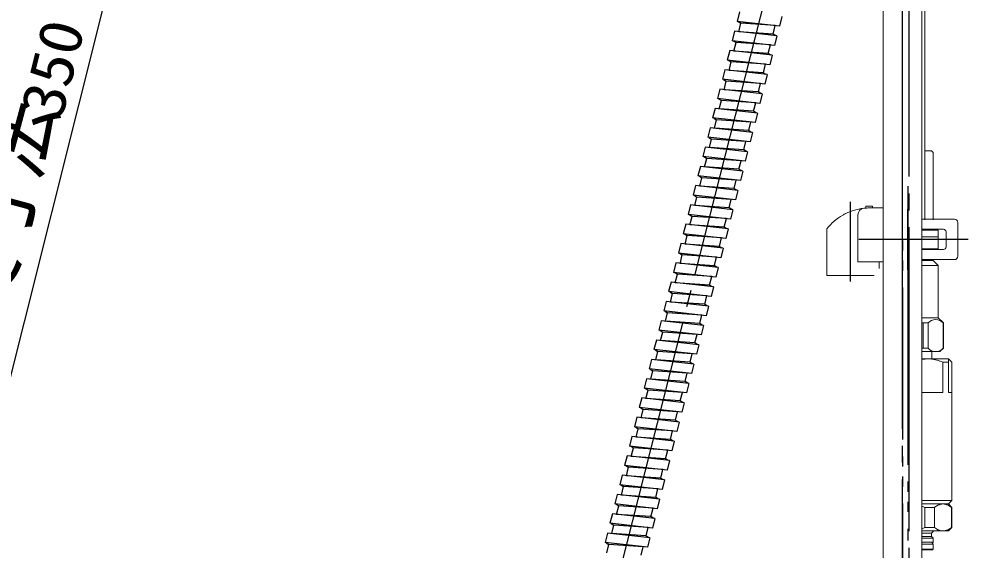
# Model space of a CAD drawing. Units: millimetres at full size, sheet at 1:5; details may follow other scales. Extents: x -1050 to 0, y -742 to 742.
# Drawn here: x -521.7 to -240.6, y -234.2 to -76.8 of the extents above; entities that cross this region are included whole.
import ezdxf
from ezdxf.enums import TextEntityAlignment as Align

# ---------------------------------------------------------------- set-up
doc = ezdxf.new("R2010")
doc.units = ezdxf.units.MM
doc.header["$LTSCALE"] = 5
doc.linetypes.add('DOUBLE_CHAIN2', pattern=[12.8, 9, -1, 0.6, -0.6, 0.6, -1])
doc.linetypes.add('LONG_CHAIN', pattern=[21, 18, -1, 1, -1])
doc.layers.add('0-0_K37532E6JV', color=2, linetype='Continuous', lineweight=30)
doc.styles.add('ＭＳ ゴシック', font='')
doc.styles.add('ＭＳ 明朝', font='')
doc.styles.get('ＭＳ ゴシック').set_extended_font_data('MS Gothic')
doc.styles.get('ＭＳ 明朝').set_extended_font_data('MS Mincho')

msp = doc.modelspace()

# ---------------------------------------------------------------- linework, layer by layer
at = {"layer": '0-0_K37532E6JV'}
for p, q in [((-538.257, -238.835), (-457.952, 80.584)), ((-308.28, -74.747), (-308.992, -77.559)), ((-296.452, -78.96), (-308.992, -77.559)), ((-308.681, -77.598), (-307.845, -78.121)), ((-308.478, -80.625), (-307.845, -78.121)), ((-297.701, -78.802), (-307.845, -78.121)), ((-295.74, -76.149), (-296.452, -78.96)), ((-309.728, -80.467), (-310.44, -83.278)), ((-297.188, -81.868), (-309.728, -80.467)), ((-298.337, -81.312), (-308.478, -80.625)), ((-297.499, -81.829), (-298.337, -81.312)), ((-298.301, -81.316), (-297.701, -78.802)), ((-297.9, -84.68), (-310.44, -83.278)), ((-310.129, -83.317), (-309.293, -83.841)), ((-309.926, -86.344), (-309.293, -83.841)), ((-299.149, -84.522), (-309.293, -83.841)), ((-297.188, -81.868), (-297.9, -84.68)), ((-311.176, -86.186), (-311.888, -88.998)), ((-298.636, -87.588), (-311.176, -86.186)), ((-299.785, -87.032), (-309.926, -86.344)), ((-298.947, -87.549), (-299.785, -87.032)), ((-299.749, -87.035), (-299.149, -84.522)), ((-299.348, -90.399), (-311.888, -88.998)), ((-311.577, -89.037), (-310.741, -89.56)), ((-311.374, -92.064), (-310.741, -89.56)), ((-300.597, -90.241), (-310.741, -89.56)), ((-298.636, -87.588), (-299.348, -90.399)), ((-312.624, -91.906), (-313.336, -94.717)), ((-300.084, -93.307), (-312.624, -91.906)), ((-301.233, -92.752), (-311.374, -92.064)), ((-300.395, -93.268), (-301.233, -92.752)), ((-301.197, -92.755), (-300.597, -90.241)), ((-300.796, -96.119), (-313.336, -94.717)), ((-313.025, -94.757), (-312.189, -95.28)), ((-312.822, -97.784), (-312.189, -95.28)), ((-302.045, -95.961), (-312.189, -95.28)), ((-300.084, -93.307), (-300.796, -96.119)), ((-314.072, -97.626), (-314.784, -100.437)), ((-301.532, -99.027), (-314.072, -97.626)), ((-302.681, -98.471), (-312.822, -97.784)), ((-302.645, -98.474), (-302.045, -95.961)), ((-302.244, -101.838), (-314.784, -100.437)), ((-314.473, -100.476), (-313.637, -100.999)), ((-314.27, -103.503), (-313.637, -100.999)), ((-303.493, -101.68), (-313.637, -100.999)), ((-301.843, -98.988), (-302.681, -98.471)), ((-301.532, -99.027), (-302.244, -101.838)), ((-315.52, -103.345), (-316.232, -106.156)), ((-302.98, -104.746), (-315.52, -103.345)), ((-304.129, -104.191), (-314.27, -103.503)), ((-304.093, -104.194), (-303.493, -101.68)), ((-303.692, -107.558), (-316.232, -106.156)), ((-315.921, -106.196), (-315.085, -106.719)), ((-315.718, -109.223), (-315.085, -106.719)), ((-304.941, -107.4), (-315.085, -106.719)), ((-303.291, -104.707), (-304.129, -104.191)), ((-302.98, -104.746), (-303.692, -107.558)), ((-316.968, -109.065), (-317.68, -111.876)), ((-304.428, -110.466), (-316.968, -109.065)), ((-305.577, -109.91), (-315.718, -109.223)), ((-305.541, -109.913), (-304.941, -107.4)), ((-305.14, -113.277), (-317.68, -111.876)), ((-317.369, -111.915), (-316.533, -112.439)), ((-304.739, -110.427), (-305.577, -109.91)), ((-304.428, -110.466), (-305.14, -113.277)), ((-318.416, -114.784), (-319.128, -117.595)), ((-305.876, -116.186), (-318.416, -114.784)), ((-317.166, -114.942), (-316.533, -112.439)), ((-307.025, -115.63), (-317.166, -114.942)), ((-306.389, -113.119), (-316.533, -112.439)), ((-306.989, -115.633), (-306.389, -113.119)), ((-306.588, -118.997), (-319.128, -117.595)), ((-318.817, -117.635), (-317.981, -118.158)), ((-306.187, -116.146), (-307.025, -115.63)), ((-305.876, -116.186), (-306.588, -118.997)), ((-319.864, -120.504), (-320.576, -123.315)), ((-307.324, -121.905), (-319.864, -120.504)), ((-318.614, -120.662), (-317.981, -118.158)), ((-308.473, -121.349), (-318.614, -120.662)), ((-307.837, -118.839), (-317.981, -118.158)), ((-308.437, -121.353), (-307.837, -118.839)), ((-308.036, -124.716), (-320.576, -123.315)), ((-320.265, -123.354), (-319.429, -123.878)), ((-307.635, -121.866), (-308.473, -121.349)), ((-307.324, -121.905), (-308.036, -124.716)), ((-321.312, -126.223), (-322.024, -129.035)), ((-308.772, -127.625), (-321.312, -126.223)), ((-320.062, -126.381), (-319.429, -123.878)), ((-309.921, -127.069), (-320.062, -126.381)), ((-309.285, -124.558), (-319.429, -123.878)), ((-309.885, -127.072), (-309.285, -124.558)), ((-309.484, -130.436), (-322.024, -129.035)), ((-321.713, -129.074), (-320.877, -129.597)), ((-309.083, -127.585), (-309.921, -127.069)), ((-308.772, -127.625), (-309.484, -130.436)), ((-322.76, -131.943), (-323.472, -134.754)), ((-310.22, -133.344), (-322.76, -131.943)), ((-321.51, -132.101), (-320.877, -129.597)), ((-311.369, -132.788), (-321.51, -132.101)), ((-310.734, -130.278), (-320.877, -129.597)), ((-311.333, -132.792), (-310.734, -130.278)), ((-310.932, -136.156), (-323.472, -134.754)), ((-323.161, -134.793), (-322.325, -135.317)), ((-310.531, -133.305), (-311.369, -132.788)), ((-310.22, -133.344), (-310.932, -136.156)), ((-324.208, -137.662), (-324.92, -140.474)), ((-311.668, -139.064), (-324.208, -137.662)), ((-322.958, -137.82), (-322.325, -135.317)), ((-312.182, -135.998), (-322.325, -135.317)), ((-312.781, -138.511), (-312.182, -135.998)), ((-312.38, -141.875), (-324.92, -140.474)), ((-324.609, -140.513), (-323.773, -141.036)), ((-312.817, -138.508), (-322.958, -137.82)), ((-311.979, -139.024), (-312.817, -138.508)), ((-311.668, -139.064), (-312.38, -141.875)), ((-324.407, -143.54), (-323.773, -141.036)), ((-313.63, -141.717), (-323.773, -141.036)), ((-314.229, -144.231), (-313.63, -141.717)), ((-325.656, -143.382), (-326.368, -146.193)), ((-313.116, -144.783), (-325.656, -143.382)), ((-314.265, -144.227), (-324.407, -143.54)), ((-313.427, -144.744), (-314.265, -144.227)), ((-313.116, -144.783), (-313.828, -147.595)), ((-313.828, -147.595), (-326.368, -146.193)), ((-326.057, -146.233), (-325.221, -146.756)), ((-325.78, -148.964), (-325.221, -146.756)), ((-315.078, -147.437), (-325.221, -146.756)), ((-315.749, -150.25), (-315.078, -147.437)), ((-327.104, -149.101), (-327.816, -151.913)), ((-314.564, -150.503), (-327.104, -149.101)), ((-315.713, -149.947), (-325.855, -149.259)), ((-314.875, -150.464), (-315.713, -149.947)), ((-314.564, -150.503), (-315.276, -153.314)), ((-315.276, -153.314), (-327.816, -151.913)), ((-327.505, -151.952), (-326.669, -152.475)), ((-327.303, -154.979), (-326.669, -152.475)), ((-316.526, -153.156), (-326.669, -152.475)), ((-317.125, -155.67), (-316.526, -153.156)), ((-328.552, -154.821), (-329.264, -157.632)), ((-316.012, -156.222), (-328.552, -154.821)), ((-317.161, -155.667), (-327.303, -154.979)), ((-316.323, -156.183), (-317.161, -155.667)), ((-316.012, -156.222), (-316.724, -159.034)), ((-316.724, -159.034), (-329.264, -157.632)), ((-328.953, -157.672), (-328.117, -158.195)), ((-328.751, -160.699), (-328.117, -158.195)), ((-317.974, -158.876), (-328.117, -158.195)), ((-318.573, -161.389), (-317.974, -158.876)), ((-330, -160.541), (-330.712, -163.352)), ((-317.46, -161.942), (-330, -160.541)), ((-318.609, -161.386), (-328.751, -160.699)), ((-317.771, -161.903), (-318.609, -161.386)), ((-317.46, -161.942), (-318.172, -164.753)), ((-318.172, -164.753), (-330.712, -163.352)), ((-330.401, -163.391), (-329.565, -163.914)), ((-330.199, -166.418), (-329.565, -163.914)), ((-319.422, -164.595), (-329.565, -163.914)), ((-320.021, -167.109), (-319.422, -164.595)), ((-331.448, -166.26), (-332.16, -169.071)), ((-318.908, -167.662), (-331.448, -166.26)), ((-320.057, -167.106), (-330.199, -166.418)), ((-319.219, -167.622), (-320.057, -167.106)), ((-318.908, -167.662), (-319.62, -170.473)), ((-319.62, -170.473), (-332.16, -169.071)), ((-331.849, -169.111), (-331.013, -169.634)), ((-331.647, -172.138), (-331.013, -169.634)), ((-320.87, -170.315), (-331.013, -169.634)), ((-321.469, -172.828), (-320.87, -170.315)), ((-332.896, -171.98), (-333.608, -174.791)), ((-320.356, -173.381), (-332.896, -171.98)), ((-321.505, -172.825), (-331.647, -172.138)), ((-320.667, -173.342), (-321.505, -172.825)), ((-320.356, -173.381), (-321.068, -176.192)), ((-321.068, -176.192), (-333.608, -174.791)), ((-333.297, -174.83), (-332.461, -175.354)), ((-333.095, -177.857), (-332.461, -175.354)), ((-322.318, -176.034), (-332.461, -175.354)), ((-322.917, -178.548), (-322.318, -176.034)), ((-334.344, -177.699), (-335.056, -180.511)), ((-321.804, -179.101), (-334.344, -177.699)), ((-322.953, -178.545), (-333.095, -177.857)), ((-322.115, -179.061), (-322.953, -178.545)), ((-321.804, -179.101), (-322.516, -181.912)), ((-322.516, -181.912), (-335.056, -180.511)), ((-334.745, -180.55), (-333.909, -181.073)), ((-334.543, -183.577), (-333.909, -181.073)), ((-323.766, -181.754), (-333.909, -181.073)), ((-324.365, -184.268), (-323.766, -181.754)), ((-335.792, -183.419), (-336.504, -186.23)), ((-323.252, -184.82), (-335.792, -183.419)), ((-324.401, -184.264), (-334.543, -183.577)), ((-323.563, -184.781), (-324.401, -184.264)), ((-323.252, -184.82), (-323.964, -187.631)), ((-323.964, -187.631), (-336.504, -186.23)), ((-336.193, -186.269), (-335.357, -186.793)), ((-335.991, -189.296), (-335.357, -186.793)), ((-325.214, -187.473), (-335.357, -186.793)), ((-325.813, -189.987), (-325.214, -187.473)), ((-337.24, -189.138), (-337.952, -191.95)), ((-324.7, -190.54), (-337.24, -189.138)), ((-325.849, -189.984), (-335.991, -189.296)), ((-325.011, -190.5), (-325.849, -189.984)), ((-324.7, -190.54), (-325.412, -193.351)), ((-325.412, -193.351), (-337.952, -191.95)), ((-337.641, -191.989), (-336.805, -192.512)), ((-337.439, -195.016), (-336.805, -192.512)), ((-326.662, -193.193), (-336.805, -192.512)), ((-327.261, -195.707), (-326.662, -193.193)), ((-338.688, -194.858), (-339.4, -197.669)), ((-326.148, -196.259), (-338.688, -194.858)), ((-327.297, -195.703), (-337.439, -195.016)), ((-326.459, -196.22), (-327.297, -195.703)), ((-326.148, -196.259), (-326.86, -199.071)), ((-326.86, -199.071), (-339.4, -197.669)), ((-339.089, -197.708), (-338.253, -198.232)), ((-338.887, -200.735), (-338.253, -198.232)), ((-328.11, -198.913), (-338.253, -198.232)), ((-328.709, -201.426), (-328.11, -198.913)), ((-340.136, -200.577), (-340.848, -203.389)), ((-327.596, -201.979), (-340.136, -200.577)), ((-328.745, -201.423), (-338.887, -200.735)), ((-327.907, -201.94), (-328.745, -201.423)), ((-327.596, -201.979), (-328.308, -204.79)), ((-328.308, -204.79), (-340.848, -203.389)), ((-340.537, -203.428), (-339.701, -203.951)), ((-340.335, -206.455), (-339.701, -203.951)), ((-329.558, -204.632), (-339.701, -203.951)), ((-330.157, -207.146), (-329.558, -204.632)), ((-341.584, -206.297), (-342.296, -209.108)), ((-329.044, -207.698), (-341.584, -206.297)), ((-330.193, -207.143), (-340.335, -206.455)), ((-329.355, -207.659), (-330.193, -207.143)), ((-329.044, -207.698), (-329.756, -210.51)), ((-329.756, -210.51), (-342.296, -209.108)), ((-341.985, -209.148), (-341.149, -209.671)), ((-341.783, -212.175), (-341.149, -209.671)), ((-331.006, -210.352), (-341.149, -209.671)), ((-331.605, -212.865), (-331.006, -210.352)), ((-343.032, -212.017), (-343.744, -214.828)), ((-330.493, -213.418), (-343.032, -212.017)), ((-331.641, -212.862), (-341.783, -212.175)), ((-330.803, -213.379), (-331.641, -212.862)), ((-330.493, -213.418), (-331.204, -216.229)), ((-331.204, -216.229), (-343.744, -214.828)), ((-343.433, -214.867), (-342.597, -215.39)), ((-343.231, -217.894), (-342.597, -215.39)), ((-332.454, -216.071), (-342.597, -215.39)), ((-333.053, -218.585), (-332.454, -216.071)), ((-344.48, -217.736), (-345.192, -220.547)), ((-331.941, -219.137), (-344.48, -217.736)), ((-333.089, -218.582), (-343.231, -217.894)), ((-332.251, -219.098), (-333.089, -218.582)), ((-331.941, -219.137), (-332.652, -221.949)), ((-332.652, -221.949), (-345.192, -220.547)), ((-344.881, -220.587), (-344.045, -221.11)), ((-344.679, -223.614), (-344.045, -221.11)), ((-333.902, -221.791), (-344.045, -221.11)), ((-334.501, -224.304), (-333.902, -221.791)), ((-345.928, -223.456), (-346.64, -226.267)), ((-333.389, -224.857), (-345.928, -223.456)), ((-334.537, -224.301), (-344.679, -223.614)), ((-333.699, -224.818), (-334.537, -224.301)), ((-333.389, -224.857), (-334.1, -227.668)), ((-334.1, -227.668), (-346.64, -226.267)), ((-346.329, -226.306), (-345.493, -226.83)), ((-346.127, -229.333), (-345.493, -226.83)), ((-335.35, -227.51), (-345.493, -226.83)), ((-335.949, -230.024), (-335.35, -227.51)), ((-347.376, -229.175), (-348.088, -231.986)), ((-334.837, -230.577), (-347.376, -229.175)), ((-335.985, -230.021), (-346.127, -229.333)), ((-335.147, -230.537), (-335.985, -230.021)), ((-335.548, -233.388), (-348.088, -231.986)), ((-347.777, -232.026), (-346.941, -232.549)), ((-347.575, -235.053), (-346.941, -232.549)), ((-336.798, -233.23), (-346.941, -232.549)), ((-337.397, -235.744), (-336.798, -233.23)), ((-334.837, -230.577), (-335.548, -233.388))]:
    msp.add_line(p, q, dxfattribs=at)
at = {"layer": '0-0_K37532E6JV', "linetype": 'LONG_CHAIN'}
for p, q in [((-273.633, 36.6), (-351.481, -270.892)), ((-260, -408.3), (-260, 38.6)), ((-257.999, -438.558), (-257.999, 38.6))]:
    msp.add_line(p, q, dxfattribs=at)
at = {"layer": '0-0_K37532E6JV', "color": 7, "lineweight": 15}
for p, q in [((-253.4, 38.6), (-253.4, -136.4)), ((-265.75, -60.9), (-265.75, -358)), ((-254.25, -60.9), (-254.25, -358)), ((-251.4, -115.9), (-253.3, -115.9)), ((-250.9, -116.4), (-251.4, -115.9)), ((-250.9, -116.4), (-251.4, -115.9)), ((-250.9, -116.4), (-251.4, -115.9)), ((-250.9, -116.4), (-250.9, -136.4)), ((-273.219, -148.82), (-273.219, -134.906)), ((-268.903, -132.82), (-269.653, -132.82)), ((-268.903, -132.82), (-268.903, -132.32)), ((-265.75, -132.82), (-268.903, -132.82)), ((-254.25, -136.15), (-244.6, -136.15)), ((-243.6, -137.15), (-243.6, -147.15)), ((-282.403, -138.981), (-282.403, -139.82)), ((-282.403, -139.82), (-282.403, -152.82)), ((-254.25, -139.15), (-247.9, -139.15)), ((-254.25, -139.4), (-250.9, -139.4)), ((-250.9, -139.15), (-250.9, -139.4)), ((-249.4, -139.4), (-250.9, -139.4)), ((-249.4, -141.4), (-249.4, -139.4)), ((-247.1, -139.95), (-247.1, -144.35)), ((-254.25, -141.4), (-251.9, -141.4)), ((-249.4, -141.4), (-254.25, -141.4)), ((-249.4, -141.4), (-251.9, -141.4)), ((-249.4, -144.9), (-249.4, -141.4)), ((-254.25, -144.9), (-250.9, -144.9)), ((-247.9, -145.15), (-254.25, -145.15)), ((-250.9, -144.9), (-250.9, -145.15)), ((-250.9, -144.9), (-249.4, -144.9)), ((-266.938, -148.82), (-273.219, -148.82)), ((-266.938, -150.82), (-266.938, -148.82)), ((-266.938, -148.82), (-265.75, -148.82)), ((-244.6, -148.15), (-254.25, -148.15)), ((-250.9, -148.4), (-254.25, -148.4)), ((-250.9, -148.15), (-250.9, -148.4)), ((-250.9, -148.4), (-249.4, -149.9)), ((-254.25, -149.9), (-249.4, -149.9)), ((-249.4, -165.4), (-249.4, -149.9)), ((-282.403, -152.82), (-276.85, -152.82)), ((-282.403, -152.82), (-268.403, -152.82)), ((-254.25, -165.4), (-249.4, -165.4)), ((-249.4, -165.4), (-247.9, -166.9)), ((-253.928, -174.4), (-253.928, -166.9)), ((-252.409, -166.9), (-253.928, -166.9)), ((-247.937, -174.4), (-247.937, -166.9)), ((-247.937, -166.9), (-247.9, -166.9)), ((-247.9, -166.9), (-247.9, -174.4)), ((-254.25, -175.4), (-248.9, -175.4)), ((-251.347, -175.4), (-251.347, -177.54)), ((-251.347, -175.54), (-251.347, -177.54)), ((-248.9, -175.4), (-247.9, -174.4)), ((-247.9, -174.4), (-247.937, -174.4)), ((-246.4, -177.54), (-254.25, -177.54)), ((-248.07, -178.54), (-246.4, -178.54)), ((-248.07, -178.54), (-248.07, -187.54)), ((-246.4, -177.54), (-245.4, -178.54)), ((-246.4, -177.54), (-246.4, -178.54)), ((-246.4, -178.54), (-246.4, -187.54)), ((-245.4, -178.54), (-245.4, -219.54)), ((-254.25, -187.54), (-248.07, -187.54)), ((-246.4, -187.54), (-245.4, -187.54)), ((-254.25, -219.54), (-245.4, -219.54)), ((-246.4, -220.54), (-254.25, -220.54)), ((-253.4, -221.54), (-250.508, -221.54)), ((-251.7, -220.54), (-246.4, -220.54)), ((-251.7, -221.54), (-250.508, -221.54)), ((-250.508, -221.54), (-250.508, -227.54)), ((-250.508, -221.54), (-250.508, -227.54)), ((-246.4, -220.54), (-245.4, -219.54)), ((-246.4, -220.54), (-245.4, -221.54)), ((-245.508, -221.54), (-245.4, -221.54)), ((-245.508, -221.54), (-245.508, -227.54)), ((-245.508, -221.54), (-245.4, -221.54)), ((-245.508, -221.54), (-245.508, -227.54)), ((-251.7, -227.54), (-250.508, -227.54)), ((-245.4, -227.54), (-246.4, -228.54)), ((-245.508, -227.54), (-245.4, -227.54)), ((-249.942, -228.54), (-254.25, -228.54)), ((-254.25, -229.166), (-251.4, -229.166)), ((-254.25, -230.168), (-251.4, -230.168)), ((-250.774, -228.54), (-251.4, -229.166)), ((-251.4, -229.166), (-251.4, -230.168)), ((-251.4, -230.168), (-250.9, -230.668)), ((-246.4, -228.54), (-249.942, -228.54)), ((-254.25, -230.668), (-250.9, -230.668)), ((-250.9, -231.866), (-254.25, -231.866)), ((-250.9, -232.466), (-254.25, -232.466)), ((-251.2, -232.166), (-250.9, -232.466)), ((-250.9, -233.966), (-250.9, -232.466)), ((-254.25, -233.966), (-250.9, -233.966)), ((-254.25, -234.166), (-251.1, -234.166)), ((-251.1, -234.166), (-250.9, -233.966))]:
    msp.add_line(p, q, dxfattribs=at)
at = {"layer": '0-0_K37532E6JV', "color": 4, "linetype": 'DOUBLE_CHAIN2'}
for p, q in [((-260.079, -28.43), (-260, -394.253)), ((-258.4, -126.4), (-258.4, -177.775)), ((-275.403, -154.631), (-275.403, -131.031)), ((-258.4, -151.15), (-258.4, -133.15)), ((-240.6, -142.15), (-272.9, -142.15)), ((-258.4, -163.9), (-258.4, -231.4))]:
    msp.add_line(p, q, dxfattribs=at)
at = {"layer": '0-0_K37532E6JV', "color": 7, "lineweight": 15}
for points in [[(-268.903, -132.32), (-270.903, -132.32), (-270.903, -132.868)], [(-253.928, -174.4), (-252.409, -174.4), (-252.409, -166.9)], [(-252.4, -177.54), (-252.866, -177.556), (-253.098, -177.569), (-253.33, -177.588), (-253.561, -177.616), (-253.791, -177.65), (-254.25, -177.729)], [(-248.07, -178.54), (-248.587, -178.326), (-249.11, -178.127), (-249.642, -177.954), (-250.183, -177.81), (-250.731, -177.694), (-251.284, -177.609), (-251.562, -177.579), (-251.841, -177.557), (-252.4, -177.54)], [(-248.07, -178.54), (-248.506, -178.359), (-248.945, -178.187), (-249.391, -178.032), (-249.844, -177.897), (-250.302, -177.782), (-250.764, -177.688), (-251.231, -177.616), (-251.7, -177.567)], [(-254.25, -221.237), (-254.036, -221.309), (-253.823, -221.383), (-253.611, -221.461), (-253.4, -221.54)], [(-253.4, -221.54), (-253.4, -227.54), (-250.508, -227.54)], [(-245.4, -221.54), (-245.4, -227.54), (-246.4, -228.54), (-251.7, -228.54)], [(-248.008, -220.54), (-248.351, -220.587), (-248.69, -220.644), (-248.856, -220.68), (-249.021, -220.722), (-249.182, -220.772), (-249.339, -220.831), (-249.493, -220.899), (-249.644, -220.975), (-249.792, -221.059), (-249.938, -221.148), (-250.225, -221.339), (-250.508, -221.54)], [(-245.508, -221.54), (-245.786, -221.34), (-246.071, -221.15), (-246.218, -221.062), (-246.368, -220.979), (-246.522, -220.902), (-246.678, -220.831), (-246.837, -220.767), (-246.998, -220.709), (-247.162, -220.659), (-247.328, -220.617), (-247.496, -220.583), (-247.666, -220.559), (-247.836, -220.546), (-248.008, -220.54), (-248.351, -220.587), (-248.69, -220.644), (-248.856, -220.68), (-249.021, -220.722), (-249.182, -220.772), (-249.339, -220.831), (-249.493, -220.899), (-249.644, -220.975), (-249.792, -221.059), (-249.938, -221.148), (-250.225, -221.339), (-250.508, -221.54)], [(-245.508, -221.54), (-245.786, -221.34), (-246.071, -221.15), (-246.218, -221.062), (-246.368, -220.979), (-246.522, -220.902), (-246.678, -220.831), (-246.837, -220.767), (-246.998, -220.709), (-247.162, -220.659), (-247.328, -220.617), (-247.496, -220.583), (-247.666, -220.559), (-247.836, -220.546), (-248.008, -220.54)], [(-246.4, -220.54), (-245.4, -221.54), (-245.4, -227.54)], [(-254.25, -227.843), (-254.036, -227.771), (-253.823, -227.697), (-253.611, -227.619), (-253.4, -227.54)], [(-250.508, -227.54), (-250.229, -227.74), (-249.944, -227.93), (-249.797, -228.018), (-249.647, -228.101), (-249.494, -228.178), (-249.338, -228.249), (-249.179, -228.313), (-249.018, -228.371), (-248.854, -228.421), (-248.688, -228.463), (-248.519, -228.497), (-248.35, -228.521), (-248.179, -228.534), (-248.008, -228.54)], [(-250.508, -227.54), (-250.229, -227.74), (-249.944, -227.93), (-249.797, -228.018), (-249.647, -228.101), (-249.494, -228.178), (-249.338, -228.249), (-249.179, -228.313), (-249.018, -228.371), (-248.854, -228.421), (-248.688, -228.463), (-248.519, -228.497), (-248.35, -228.521), (-248.179, -228.534), (-248.008, -228.54)], [(-248.008, -228.54), (-247.665, -228.493), (-247.326, -228.436), (-247.159, -228.4), (-246.995, -228.358), (-246.834, -228.308), (-246.676, -228.249), (-246.522, -228.181), (-246.371, -228.105), (-246.223, -228.021), (-246.077, -227.932), (-245.791, -227.741), (-245.508, -227.54)], [(-248.008, -228.54), (-247.665, -228.493), (-247.326, -228.436), (-247.159, -228.4), (-246.995, -228.358), (-246.834, -228.308), (-246.676, -228.249), (-246.522, -228.181), (-246.371, -228.105), (-246.223, -228.021), (-246.077, -227.932), (-245.791, -227.741), (-245.508, -227.54)], [(-251.2, -232.166), (-250.9, -231.866), (-250.9, -230.668)]]:
    msp.add_lwpolyline(points, dxfattribs=at)
for centre, radius, start, end in [((-269.653, -149.093), 16.273, 96.29762, 119.55194), ((-269.653, -149.093), 16.273, 116.24882, 119.55194), ((-271.219, -134.906), 2, 96.29762, 180), ((-269.653, -149.093), 16.273, 94.40555, 96.29762), ((-269.653, -149.093), 16.273, 90, 94.40555), ((-269.653, -149.093), 16.273, 119.55194, 141.58396), ((-244.6, -137.15), 1, 0, 90), ((-247.9, -139.95), 0.8, 0, 90), ((-247.9, -144.35), 0.8, 270, 0), ((-244.6, -147.15), 1, 270, 0), ((-258.4, -176.4), 10.5, 64.79123, 66.71918), ((-250.173, -168.897), 2.998, 41.76775, 138.23225), ((-258.4, -164.9), 10.5, 293.28082, 295.20877), ((-250.173, -172.403), 2.998, 221.76775, 318.23225)]:
    msp.add_arc(centre, radius, start, end, dxfattribs=at)

# ---------------------------------------------------------------- texts
at = {"layer": '0-0_K37532E6JV', "color": 7}
for s, height, rotation, style, width, p in [('350', 12.83, 75.888, 'ＭＳ ゴシック', 1.1, (-505.364, -108.001)), ('取付推奨寸法', 18.48, 75, 'ＭＳ 明朝', 0.9, (-540.465, -236.3))]:
    msp.add_text(s, height=height, rotation=rotation, dxfattribs=dict(at, style=style, width=width)).set_placement(p, align=Align.BOTTOM_LEFT)

doc.saveas('drawing.dxf')
